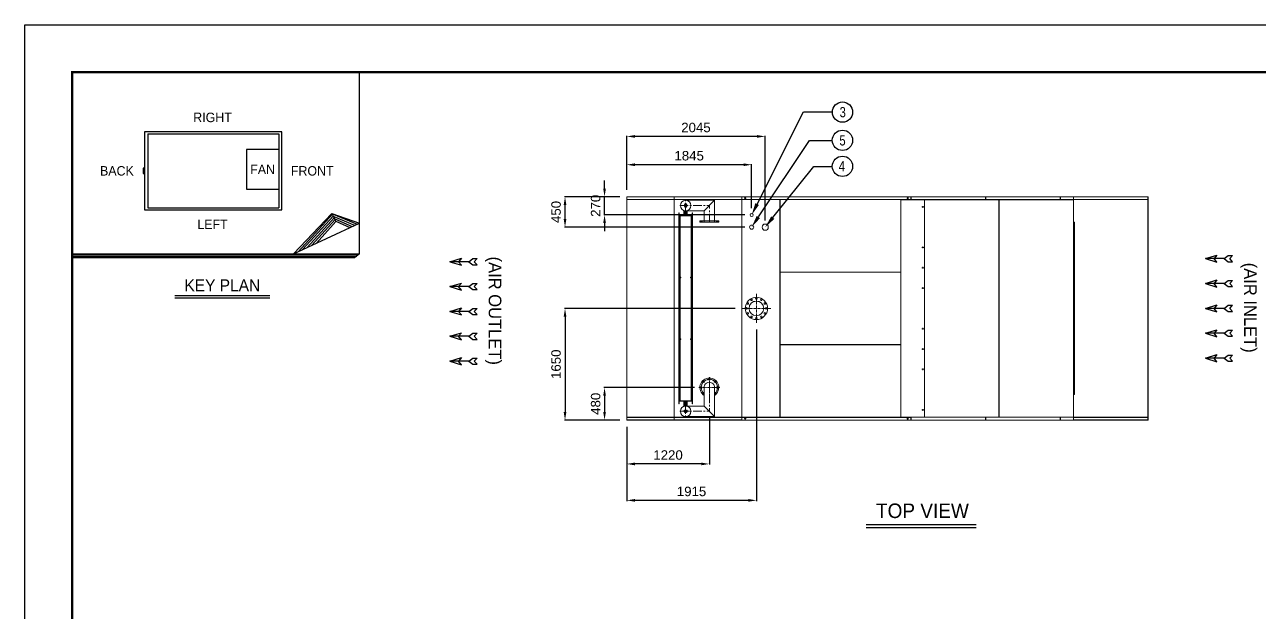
# Model space of a CAD drawing. Header units: millimetres. Extents: x -661384 to 33175, y -139129 to 24362.
# Drawn here: x 3768 to 22005, y 15680 to 24362 of the extents above; entities that cross this region are included whole.
import ezdxf
from ezdxf import colors
from ezdxf.entities.mleader import LeaderData, LeaderLine
from ezdxf.enums import TextEntityAlignment as Align
from ezdxf.math import Vec2, Vec3

# ---------------------------------------------------------------- set-up
doc = ezdxf.new("R2010")
doc.units = ezdxf.units.MM
doc.linetypes.add('CENTER', pattern=[2, 1.25, -0.25, 0.25, -0.25])
doc.linetypes.add('HIDDEN', pattern=[0.375, 0.25, -0.125])
for name, color, linetype in [('center', 1, 'CENTER'), ('냉각탑', 4, 'Continuous'), ('냉각탑_box', 1, 'Continuous'), ('냉각탑_dim', 1, 'Continuous'), ('냉각탑_form', 1, 'Continuous'), ('냉각탑_text', 3, 'Continuous')]:
    doc.layers.add(name, color=color, linetype=linetype)
doc.styles.get("Standard").update_dxf_attribs({"font": 'arial.ttf'})
doc.styles.add('돋움', font='Dotum.ttf')
doc.dimstyles.new('1.40', dxfattribs={"dimscale": 20, "dimtxt": 1.5, "dimasz": 1, "dimexe": 0.5, "dimexo": 0.5, "dimgap": 0.5, "dimtad": 1, "dimdec": 0, "dimzin": 0, "dimdsep": 46, "dimtxsty": 'Standard', "dimcen": 0, "dimclrd": 2, "dimclre": 2, "dimclrt": 3, "dimadec": 0, "dimazin": 0, "dimtfac": 1, "dimtdec": 0, "dimtmove": 0, "dimatfit": 0, "dimfxl": 1, "dimtolj": 1, "dimtzin": 0, "dimlwd": -1, "dimlwe": -1, "dimarcsym": 0})

# ---------------------------------------------------------------- blocks, each defined once
blk = doc.blocks.new('화살표 IN OUT')
at = {"layer": '냉각탑_dim'}
for p, q in [((-323, 43), (-384, 43)), ((-343, 0), (-384, 43)), ((-384, -43), (-343, 0)), ((-266, 0), (-323, 43)), ((-266, 0), (-323, -43)), ((-266, 0), (0, 0)), ((-163, 50), (-122, 0)), ((0, 0), (-163, 50)), ((-163, -50), (-122, 0)), ((0, 0), (-163, -50)), ((-323, -43), (-384, -43))]:
    blk.add_line(p, q, dxfattribs=at)
blk = doc.blocks.new('*D312')
at = {"color": 2, "transparency": 16777216}
for p, q in [((14576, 19856), (14576, 17324)), ((12661, 18420), (12661, 17324)), ((14456, 17334), (12781, 17334))]:
    blk.add_line(p, q, dxfattribs=at)
for points in [[(12781, 17354), (12781, 17314), (12661, 17334)], [(14456, 17354), (14456, 17314), (14576, 17334)]]:
    blk.add_solid(points, dxfattribs=at)
at = {"layer": 'Defpoints', "color": 0, "transparency": 16777216}
for p in [(14576, 19956), (12661, 18520), (12661, 17334)]:
    blk.add_point(p, dxfattribs=at)
at = {"color": 3, "lineweight": 5, "transparency": 16777216, "insert": (13618, 17465), "char_height": 140, "attachment_point": 5}
blk.add_mtext('\\A1;1915', dxfattribs=at)
blk = doc.blocks.new('*D313')
at = {"color": 2, "transparency": 16777216}
for p, q in [((14261, 20170), (11739, 20170)), ((11749, 20050), (11749, 18640)), ((12561, 18520), (11739, 18520))]:
    blk.add_line(p, q, dxfattribs=at)
for points in [[(11729, 20050), (11769, 20050), (11749, 20170)], [(11729, 18640), (11769, 18640), (11749, 18520)]]:
    blk.add_solid(points, dxfattribs=at)
at = {"layer": 'Defpoints', "color": 0, "transparency": 16777216}
for p in [(14361, 20170), (11749, 18520), (12661, 18520)]:
    blk.add_point(p, dxfattribs=at)
at = {"color": 3, "lineweight": 5, "transparency": 16777216, "insert": (11617, 19345), "char_height": 140, "attachment_point": 5, "rotation": 90}
blk.add_mtext('\\A1;1650', dxfattribs=at)
blk = doc.blocks.new('*D314')
at = {"color": 2, "transparency": 16777216}
for p, q in [((12661, 18420), (12661, 17862)), ((13881, 18550), (13881, 17862)), ((13761, 17872), (12781, 17872))]:
    blk.add_line(p, q, dxfattribs=at)
for points in [[(12781, 17892), (12781, 17852), (12661, 17872)], [(13761, 17892), (13761, 17852), (13881, 17872)]]:
    blk.add_solid(points, dxfattribs=at)
at = {"layer": 'Defpoints', "color": 0, "transparency": 16777216}
for p in [(13881, 18650), (12661, 18520), (12661, 17872)]:
    blk.add_point(p, dxfattribs=at)
at = {"color": 3, "lineweight": 5, "transparency": 16777216, "insert": (13271, 18003), "char_height": 140, "attachment_point": 5}
blk.add_mtext('\\A1;1220', dxfattribs=at)
blk = doc.blocks.new('*D315')
at = {"color": 2, "transparency": 16777216}
for p, q in [((13661, 19001), (12323, 19001)), ((12333, 18881), (12333, 18640)), ((12561, 18520), (12323, 18520))]:
    blk.add_line(p, q, dxfattribs=at)
for points in [[(12313, 18881), (12353, 18881), (12333, 19001)], [(12313, 18640), (12353, 18640), (12333, 18520)]]:
    blk.add_solid(points, dxfattribs=at)
at = {"layer": 'Defpoints', "color": 0, "transparency": 16777216}
for p in [(13761, 19001), (12333, 18520), (12661, 18520)]:
    blk.add_point(p, dxfattribs=at)
at = {"color": 3, "lineweight": 5, "transparency": 16777216, "insert": (12202, 18761), "char_height": 140, "attachment_point": 5, "rotation": 90}
blk.add_mtext('\\A1;480', dxfattribs=at)
blk = doc.blocks.new('*D323')
at = {"color": 2, "transparency": 16777216}
for p, q in [((12333, 21940), (12333, 22060)), ((12561, 21820), (12323, 21820)), ((12333, 21551), (12333, 21820)), ((14406, 21551), (12323, 21551)), ((12333, 21431), (12333, 21311))]:
    blk.add_line(p, q, dxfattribs=at)
for points in [[(12313, 21940), (12353, 21940), (12333, 21820)], [(12313, 21431), (12353, 21431), (12333, 21551)]]:
    blk.add_solid(points, dxfattribs=at)
at = {"layer": 'Defpoints', "color": 0, "transparency": 16777216}
for p in [(12333, 21820), (12661, 21820), (14506, 21551)]:
    blk.add_point(p, dxfattribs=at)
at = {"color": 3, "lineweight": 5, "transparency": 16777216, "insert": (12202, 21686), "char_height": 140, "attachment_point": 5, "rotation": 90}
blk.add_mtext('\\A1;270', dxfattribs=at)
blk = doc.blocks.new('*D324')
at = {"color": 2, "transparency": 16777216}
for p, q in [((12661, 21920), (12661, 22303)), ((14386, 22293), (12781, 22293)), ((14506, 21651), (14506, 22303))]:
    blk.add_line(p, q, dxfattribs=at)
for points in [[(12781, 22313), (12781, 22273), (12661, 22293)], [(14386, 22313), (14386, 22273), (14506, 22293)]]:
    blk.add_solid(points, dxfattribs=at)
at = {"layer": 'Defpoints', "color": 0, "transparency": 16777216}
for p in [(12661, 22293), (12661, 21820), (14506, 21551)]:
    blk.add_point(p, dxfattribs=at)
at = {"color": 3, "lineweight": 5, "transparency": 16777216, "insert": (13583, 22425), "char_height": 140, "attachment_point": 5}
blk.add_mtext('\\A1;1845', dxfattribs=at)
blk = doc.blocks.new('*D325')
at = {"color": 2, "transparency": 16777216}
for p, q in [((12661, 21920), (12661, 22721)), ((14586, 22711), (12781, 22711)), ((14706, 21470), (14706, 22721))]:
    blk.add_line(p, q, dxfattribs=at)
for points in [[(12781, 22731), (12781, 22691), (12661, 22711)], [(14586, 22731), (14586, 22691), (14706, 22711)]]:
    blk.add_solid(points, dxfattribs=at)
at = {"layer": 'Defpoints', "color": 0, "transparency": 16777216}
for p in [(12661, 22711), (12661, 21820), (14706, 21370)]:
    blk.add_point(p, dxfattribs=at)
at = {"color": 3, "lineweight": 5, "transparency": 16777216, "insert": (13683, 22842), "char_height": 140, "attachment_point": 5}
blk.add_mtext('\\A1;2045', dxfattribs=at)
blk = doc.blocks.new('*D326')
at = {"color": 2, "transparency": 16777216}
for p, q in [((12561, 21820), (11739, 21820)), ((11749, 21491), (11749, 21700)), ((14406, 21371), (11739, 21371))]:
    blk.add_line(p, q, dxfattribs=at)
for points in [[(11729, 21700), (11769, 21700), (11749, 21820)], [(11729, 21491), (11769, 21491), (11749, 21371)]]:
    blk.add_solid(points, dxfattribs=at)
at = {"layer": 'Defpoints', "color": 0, "transparency": 16777216}
for p in [(11749, 21820), (12661, 21820), (14506, 21371)]:
    blk.add_point(p, dxfattribs=at)
at = {"color": 3, "lineweight": 5, "transparency": 16777216, "insert": (11617, 21595), "char_height": 140, "attachment_point": 5, "rotation": 90}
blk.add_mtext('\\A1;450', dxfattribs=at)
blk = doc.blocks.new('A$C019E714B')
at = {"color": 1, "linetype": 'CENTER', "ltscale": 0.5}
for p, q in [((0, 21), (36, 21)), ((18, 0), (18, 42))]:
    blk.add_line(p, q, dxfattribs=at)
at = {"ltscale": 0.5}
blk.add_lwpolyline([(0, 10), (18, 0), (36, 10), (36, 31), (18, 42), (0, 31)], close=True, dxfattribs=at)
for radius in [18, 13]:
    blk.add_circle((18, 21), radius, dxfattribs=at)
blk = doc.blocks.new('43632')
at = {"color": 7, "lineweight": 13}
for centre, radius in [((149364, -87475), 165), ((149291, -87349), 11.5), ((149364, -87330), 11.5), ((149436, -87349), 11.5), ((149219, -87475), 11.5), ((149238, -87402), 11.5), ((149238, -87547), 11.5), ((149364, -87475), 109), ((149489, -87402), 11.5), ((149489, -87547), 11.5), ((149509, -87475), 11.5), ((149291, -87600), 11.5), ((149364, -87620), 11.5), ((149436, -87600), 11.5)]:
    blk.add_circle(centre, radius, dxfattribs=at)
blk = doc.blocks.new('4')
at = {"lineweight": 20}
for p, q in [((13361, 21820), (12661, 21820)), ((12661, 21820), (12661, 18520)), ((13361, 21818), (12661, 21818)), ((13361, 21780), (12661, 21780)), ((13361, 21778), (12661, 21778)), ((12663, 21820), (12663, 18520)), ((19261, 21820), (20361, 21820)), ((19261, 21818), (20361, 21818)), ((19261, 21780), (20361, 21780)), ((19261, 21778), (20361, 21778)), ((20359, 21820), (20359, 18520)), ((20361, 21820), (20361, 18520)), ((13361, 18562), (12661, 18562)), ((13361, 18560), (12661, 18560)), ((13361, 18522), (12661, 18522)), ((13361, 18520), (12661, 18520)), ((19261, 18562), (20361, 18562)), ((19261, 18560), (20361, 18560)), ((19261, 18522), (20361, 18522)), ((19261, 18520), (20361, 18520))]:
    blk.add_line(p, q, dxfattribs=at)
at = {"color": 0, "lineweight": 20}
for p, q in [((14361, 21820), (13361, 21820)), ((13361, 21820), (13361, 18520)), ((14361, 21818), (13361, 21818)), ((14361, 21780), (13361, 21780)), ((14361, 21778), (13361, 21778)), ((14361, 18520), (14361, 21820)), ((13361, 18562), (14361, 18562)), ((13361, 18560), (14361, 18560)), ((13361, 18522), (14361, 18522)), ((13361, 18520), (14361, 18520))]:
    blk.add_line(p, q, dxfattribs=at)
at = {"color": 1, "linetype": 'CENTER', "lineweight": 20, "ltscale": 100}
for p, q in [((13531, 21605), (13531, 21776)), ((13443, 21690), (13881, 21690)), ((13514, 21542), (13514, 21614)), ((13547, 21542), (13547, 21614)), ((13881, 21444), (13881, 21690)), ((13461, 20627), (13450, 20627)), ((13456, 20632), (13456, 20622)), ((13600, 20627), (13611, 20627)), ((13606, 20632), (13606, 20622)), ((13461, 19714), (13450, 19714)), ((13456, 19719), (13456, 19708)), ((13600, 19714), (13611, 19714)), ((13606, 19719), (13606, 19708)), ((13514, 18798), (13514, 18726)), ((13547, 18798), (13547, 18726)), ((13881, 18896), (13881, 18650)), ((13443, 18650), (13881, 18650)), ((13531, 18736), (13531, 18565))]:
    blk.add_line(p, q, dxfattribs=at)
at = {"lineweight": 20, "ltscale": 30}
for p, q in [((13535, 21768), (13531, 21768)), ((13602, 21768), (13531, 21768)), ((13609, 21768), (13959, 21768)), ((13959, 21768), (13803, 21613)), ((13959, 21444), (13959, 21768)), ((13431, 21580), (13433, 21580)), ((13431, 21580), (13431, 18760)), ((13431, 21540), (13631, 21540)), ((13431, 21538), (13631, 21538)), ((13433, 21580), (13433, 21542)), ((13433, 21542), (13629, 21542)), ((13449, 21538), (13449, 18802)), ((13506, 21542), (13506, 21616)), ((13506, 21570), (13522, 21570)), ((13522, 21542), (13522, 21613)), ((13535, 21612), (13531, 21613)), ((13602, 21612), (13531, 21612)), ((13539, 21542), (13539, 21613)), ((13539, 21570), (13555, 21570)), ((13555, 21542), (13555, 21616)), ((13609, 21613), (13803, 21613)), ((13613, 21538), (13613, 18802)), ((13629, 21580), (13631, 21580)), ((13629, 21580), (13629, 21542)), ((13631, 21580), (13631, 18760)), ((13803, 21444), (13803, 21613)), ((13798, 21466), (13963, 21466)), ((13803, 18994), (13803, 18728)), ((13959, 18994), (13959, 18573)), ((13431, 18802), (13631, 18802)), ((13431, 18800), (13631, 18800)), ((13433, 18798), (13629, 18798)), ((13433, 18798), (13433, 18760)), ((13506, 18798), (13506, 18724)), ((13522, 18798), (13522, 18728)), ((13539, 18798), (13539, 18728)), ((13555, 18798), (13555, 18724)), ((13629, 18798), (13629, 18760)), ((13431, 18760), (13433, 18760)), ((13506, 18770), (13522, 18770)), ((13535, 18728), (13531, 18728)), ((13531, 18728), (13803, 18728)), ((13538, 18728), (13535, 18728)), ((13539, 18770), (13555, 18770)), ((13629, 18760), (13631, 18760)), ((13959, 18573), (13803, 18728)), ((13535, 18572), (13531, 18573)), ((13531, 18573), (13959, 18573))]:
    blk.add_line(p, q, dxfattribs=at)
at = {"color": 7, "lineweight": 20, "ltscale": 0.280701}
for p, q in [((14361, 21819), (14361, 21780)), ((14361, 21819), (14361, 21819)), ((14361, 21782), (14361, 21818)), ((14361, 21818), (14363, 21818)), ((14361, 21782), (14363, 21782)), ((14361, 21780), (14361, 21780)), ((14361, 18565), (14361, 21775)), ((14361, 21775), (14363, 21775)), ((14362, 21779), (14363, 21780)), ((16859, 21820), (14363, 21820)), ((14363, 21779), (14363, 21820)), ((16859, 21818), (14363, 21818)), ((14363, 21777), (14363, 21775)), ((14363, 21777), (14364, 21777)), ((16857, 21780), (14364, 21780)), ((14364, 21778), (14364, 21778)), ((14364, 21778), (14364, 21778)), ((16857, 21778), (14364, 21778)), ((14364, 21778), (14364, 21778)), ((14364, 21778), (14364, 21778)), ((14364, 21778), (14364, 21778)), ((14364, 21777), (14921, 21777)), ((14399, 21799), (14423, 21799)), ((14403, 21804), (14403, 21804)), ((14411, 21811), (14411, 21788)), ((14411, 21808), (14411, 21808)), ((14571, 21778), (14571, 21777)), ((14871, 21778), (14871, 21777)), ((14876, 21778), (14883, 21778)), ((14877, 21777), (14876, 21778)), ((14876, 21778), (14876, 21778)), ((14877, 21777), (14876, 21778)), ((14877, 21777), (14876, 21777)), ((14884, 21777), (14877, 21777)), ((14883, 21778), (14886, 21778)), ((14884, 21777), (14886, 21778)), ((14884, 21777), (14885, 21777)), ((14885, 21778), (14886, 21778)), ((15106, 21778), (14909, 21778)), ((14909, 21778), (14909, 21777)), ((14921, 21777), (14922, 21777)), ((14921, 21775), (14924, 21775)), ((14922, 21777), (14922, 21775)), ((14926, 21777), (14923, 21777)), ((14924, 21776), (14926, 21776)), ((14924, 21775), (14924, 18565)), ((14924, 21773), (14926, 21773)), ((14926, 21777), (14926, 21773)), ((14928, 21777), (14926, 21777)), ((14926, 20710), (14926, 21773)), ((14926, 21773), (14929, 21773)), ((14928, 21775), (14928, 21777)), ((14928, 21777), (14929, 21777)), ((14928, 21775), (14929, 21775)), ((14929, 21777), (16704, 21777)), ((14929, 21777), (14929, 21773)), ((15106, 21778), (15116, 21778)), ((15107, 21777), (15106, 21778)), ((15106, 21778), (15106, 21778)), ((15107, 21777), (15106, 21778)), ((15107, 21777), (15106, 21777)), ((15114, 21777), (15107, 21777)), ((15114, 21777), (15116, 21778)), ((15114, 21777), (15116, 21778)), ((15114, 21777), (15115, 21777)), ((15115, 21778), (15116, 21778)), ((15145, 21778), (15115, 21778)), ((15177, 21778), (15145, 21778)), ((15145, 21778), (15145, 21777)), ((15183, 21777), (15792, 21777)), ((15183, 21777), (15183, 21777)), ((15451, 21778), (15451, 21778)), ((15451, 21778), (15451, 21778)), ((15451, 21778), (15451, 21778)), ((15792, 21777), (15793, 21777)), ((15793, 21777), (16708, 21777)), ((15793, 21777), (15793, 21777)), ((16098, 21777), (16098, 21777)), ((16709, 21778), (16473, 21778)), ((16530, 21778), (16530, 21778)), ((16530, 21778), (16530, 21778)), ((16530, 21778), (16530, 21778)), ((16538, 21778), (16538, 21778)), ((16538, 21778), (16538, 21778)), ((16538, 21778), (16538, 21778)), ((16704, 21777), (16706, 21777)), ((16704, 21777), (16704, 21773)), ((16704, 21775), (16706, 21775)), ((16708, 21773), (16704, 21773)), ((16706, 21775), (16706, 21777)), ((16708, 21777), (16708, 21773)), ((16708, 21776), (16713, 21776)), ((16708, 21773), (16708, 20710)), ((16741, 21778), (16709, 21778)), ((16709, 21777), (16741, 21777)), ((16710, 21773), (16710, 18567)), ((16710, 21773), (16713, 21773)), ((16710, 18567), (16710, 21773)), ((16710, 21773), (16710, 21773)), ((17054, 21776), (16713, 21776)), ((16713, 21773), (16713, 21776)), ((16713, 21773), (16713, 21776)), ((16713, 21776), (16713, 21776)), ((16713, 21775), (16713, 21775)), ((16741, 21778), (16741, 21777)), ((16799, 21799), (16823, 21799)), ((16803, 21804), (16803, 21804)), ((16811, 21811), (16811, 21788)), ((16811, 21808), (16811, 21808)), ((16858, 21778), (16857, 21778)), ((16858, 21778), (16857, 21778)), ((16857, 21778), (16857, 21778)), ((16858, 21778), (16857, 21778)), ((16858, 21778), (16858, 21778)), ((16859, 21817), (16859, 21820)), ((16859, 21820), (16860, 21820)), ((16861, 21818), (16859, 21818)), ((16859, 21817), (16859, 21782)), ((16859, 21779), (16859, 21782)), ((16861, 21782), (16859, 21782)), ((16860, 21779), (16859, 21780)), ((16860, 21819), (16860, 21820)), ((16860, 21779), (16860, 21780)), ((16860, 21779), (16860, 21779)), ((16861, 21818), (16861, 21781)), ((16861, 21781), (16861, 21781)), ((16863, 21820), (16863, 21781)), ((16863, 21820), (16866, 21820)), ((16863, 21781), (16864, 21781)), ((16864, 21820), (16864, 21781)), ((16864, 21781), (16866, 21781)), ((16864, 21781), (16866, 21781)), ((16865, 21780), (16865, 21781)), ((16865, 21776), (16865, 21778)), ((16866, 21820), (16866, 21817)), ((17960, 21820), (16866, 21820)), ((16866, 21778), (16866, 21781)), ((17960, 21778), (16866, 21778)), ((16868, 21778), (16868, 21776)), ((16868, 21776), (16868, 21778)), ((17614, 21778), (16985, 21778)), ((17054, 21773), (17054, 21776)), ((17054, 21773), (17062, 21773)), ((17057, 18567), (17057, 21773)), ((17059, 18567), (17059, 21773)), ((17060, 21773), (17060, 21776)), ((17062, 21776), (17060, 21776)), ((17062, 21775), (17060, 21775)), ((17062, 21776), (18156, 21776)), ((17062, 21776), (17062, 21773)), ((17634, 21778), (17614, 21778)), ((17634, 21778), (17634, 21776)), ((17929, 21776), (17929, 21778)), ((17965, 21778), (17929, 21778)), ((17954, 21777), (17929, 21777)), ((17954, 21776), (17954, 21778)), ((17960, 21820), (17960, 21817)), ((17963, 21820), (17960, 21820)), ((17960, 21778), (17960, 21781)), ((17961, 21781), (17960, 21781)), ((17963, 21781), (17960, 21781)), ((17961, 21820), (17961, 21781)), ((17963, 21820), (17963, 21781)), ((17963, 21820), (17965, 21820)), ((17965, 21820), (17968, 21820)), ((17965, 21820), (17965, 21781)), ((17965, 21781), (17968, 21781)), ((17965, 21781), (17965, 21776)), ((17965, 21778), (17968, 21778)), ((17966, 21781), (17966, 21820)), ((17966, 21778), (17966, 21779)), ((17968, 21820), (17968, 21817)), ((19062, 21820), (17968, 21820)), ((19062, 21818), (17968, 21818)), ((17968, 21778), (17968, 21781)), ((19062, 21778), (17968, 21778)), ((17995, 21778), (17995, 21776)), ((18157, 21776), (18156, 21776)), ((18156, 21776), (18156, 21773)), ((18157, 21775), (18156, 21775)), ((18156, 21773), (18159, 21773)), ((18157, 21773), (18157, 21776)), ((18157, 21776), (18161, 21776)), ((18157, 21774), (18159, 21774)), ((18159, 21773), (18159, 21774)), ((18160, 21774), (18159, 21774)), ((18159, 18567), (18159, 21773)), ((18159, 21772), (18159, 21772)), ((18159, 21771), (18159, 21771)), ((18160, 21774), (18161, 21774)), ((18161, 21776), (18164, 21776)), ((18161, 21776), (18161, 21773)), ((18161, 21773), (18161, 18567)), ((18161, 21773), (18164, 21773)), ((18162, 21776), (18162, 21773)), ((18164, 21773), (18164, 21776)), ((18164, 21776), (19258, 21776)), ((19029, 21778), (19029, 21776)), ((19059, 21778), (19059, 21776)), ((19065, 21820), (19062, 21820)), ((19062, 21820), (19062, 21817)), ((19062, 21778), (19062, 21781)), ((19065, 21781), (19062, 21781)), ((19063, 21820), (19063, 21781)), ((19065, 21820), (19065, 21781)), ((19065, 21820), (19067, 21820)), ((19067, 21820), (19261, 21820)), ((19067, 21820), (19067, 21781)), ((19067, 21781), (19070, 21781)), ((19068, 21820), (19068, 21781)), ((19068, 21781), (19070, 21781)), ((19070, 21820), (19070, 21817)), ((19258, 21818), (19070, 21818)), ((19070, 21778), (19070, 21781)), ((19258, 21778), (19070, 21778)), ((19257, 21778), (19257, 21776)), ((19258, 21820), (19258, 21817)), ((19258, 21778), (19258, 21781)), ((19259, 21781), (19258, 21781)), ((19261, 21781), (19258, 21781)), ((19258, 21778), (19258, 21776)), ((19258, 21776), (19261, 21776)), ((19258, 21773), (19258, 21776)), ((19261, 21773), (19258, 21773)), ((19259, 21820), (19259, 21781)), ((19259, 21773), (19259, 21776)), ((19261, 21820), (19261, 21781)), ((19261, 21781), (19261, 21776)), ((19261, 21773), (19261, 21776)), ((19261, 18567), (19261, 21773)), ((19262, 21771), (19261, 21771)), ((19262, 21771), (19262, 20677)), ((17022, 21670), (17047, 21670)), ((17035, 21683), (17035, 21658)), ((19269, 21444), (19262, 21444)), ((19269, 21441), (19262, 21441)), ((19274, 21439), (19262, 21439)), ((19264, 21439), (19264, 21441)), ((19269, 21444), (19269, 21441)), ((19274, 21439), (19274, 18901)), ((18159, 21249), (18161, 21249)), ((18161, 21219), (18159, 21219)), ((17022, 21070), (17047, 21070)), ((17035, 21083), (17035, 21058)), ((14924, 20855), (14926, 20855)), ((14926, 20710), (14926, 20702)), ((14926, 20710), (14929, 20710)), ((14928, 20709), (14926, 20709)), ((14926, 20702), (14929, 20702)), ((14926, 19639), (14926, 20702)), ((14928, 20709), (14928, 20710)), ((14928, 20709), (14929, 20709)), ((14928, 20703), (14928, 20705)), ((14928, 20705), (14929, 20705)), ((14928, 20703), (14929, 20703)), ((14929, 20707), (14929, 20710)), ((16704, 20707), (14929, 20707)), ((14929, 20705), (14929, 20702)), ((14929, 20705), (16704, 20705)), ((15029, 20705), (15029, 20707)), ((15176, 20705), (15176, 20707)), ((15178, 20705), (15178, 20707)), ((15179, 20705), (15179, 20707)), ((15181, 20705), (15181, 20707)), ((15183, 20707), (15183, 20705)), ((15793, 20707), (15793, 20705)), ((15859, 20707), (15859, 20705)), ((16098, 20707), (16098, 20705)), ((16704, 20707), (16704, 20710)), ((16708, 20710), (16704, 20710)), ((16704, 20709), (16706, 20709)), ((16704, 20707), (16706, 20707)), ((16704, 20705), (16706, 20705)), ((16704, 20705), (16704, 20702)), ((16704, 20703), (16706, 20703)), ((16708, 20702), (16704, 20702)), ((16706, 20709), (16706, 20707)), ((16706, 20703), (16706, 20705)), ((16708, 20710), (16708, 20702)), ((16708, 20702), (16708, 19639)), ((17022, 20770), (17047, 20770)), ((17035, 20783), (17035, 20758)), ((18159, 20700), (18161, 20700)), ((18161, 20670), (18159, 20670)), ((18159, 20669), (18159, 20669)), ((18159, 20668), (18159, 20668)), ((19262, 20677), (19261, 20677)), ((19262, 20668), (19261, 20668)), ((19262, 20668), (19262, 20174)), ((17022, 20470), (17047, 20470)), ((17035, 20483), (17035, 20458)), ((14926, 20375), (14924, 20375)), ((14924, 20335), (14926, 20335)), ((19262, 20174), (19261, 20174)), ((19262, 20162), (19261, 20162)), ((19262, 20162), (19262, 19668)), ((14924, 20005), (14926, 20005)), ((14926, 19965), (14924, 19965)), ((17035, 19883), (17035, 19858)), ((17022, 19870), (17047, 19870)), ((14926, 19639), (14926, 19630)), ((14926, 19639), (14929, 19639)), ((14926, 18567), (14926, 19630)), ((14926, 19630), (14929, 19630)), ((14928, 19637), (14929, 19637)), ((14928, 19637), (14928, 19635)), ((14928, 19635), (14929, 19635)), ((14928, 19632), (14928, 19634)), ((14928, 19634), (14929, 19634)), ((14928, 19632), (14929, 19632)), ((14929, 19635), (14929, 19639)), ((16704, 19635), (14929, 19635)), ((14929, 19634), (16704, 19634)), ((14929, 19634), (14929, 19630)), ((15029, 19634), (15029, 19635)), ((15176, 19634), (15176, 19635)), ((15178, 19634), (15178, 19635)), ((15179, 19634), (15179, 19635)), ((15181, 19635), (15181, 19634)), ((15183, 19635), (15183, 19634)), ((15793, 19635), (15793, 19634)), ((16098, 19635), (16098, 19634)), ((16704, 19635), (16704, 19639)), ((16708, 19639), (16704, 19639)), ((16704, 19637), (16706, 19637)), ((16704, 19635), (16706, 19635)), ((16704, 19634), (16706, 19634)), ((16704, 19634), (16704, 19630)), ((16704, 19632), (16706, 19632)), ((16708, 19630), (16704, 19630)), ((16706, 19637), (16706, 19635)), ((16706, 19632), (16706, 19634)), ((16708, 19639), (16708, 19630)), ((16708, 19630), (16708, 18567)), ((17022, 19570), (17047, 19570)), ((17035, 19583), (17035, 19558)), ((18159, 19670), (18161, 19670)), ((18161, 19640), (18159, 19640)), ((19262, 19668), (19261, 19668)), ((19262, 19659), (19261, 19659)), ((19262, 19659), (19262, 18565)), ((14924, 19485), (14926, 19485)), ((17022, 19270), (17047, 19270)), ((17035, 19283), (17035, 19258)), ((18159, 19121), (18161, 19121)), ((18161, 19091), (18159, 19091)), ((19274, 18901), (19262, 18901)), ((19262, 18900), (19269, 18900)), ((19262, 18897), (19269, 18897)), ((19262, 18896), (19272, 18896)), ((19269, 18900), (19269, 18897)), ((19272, 18896), (19272, 18898)), ((17022, 18670), (17047, 18670)), ((17035, 18683), (17035, 18658)), ((14361, 18565), (14363, 18565)), ((14361, 18522), (14361, 18561)), ((14361, 18561), (14361, 18561)), ((14361, 18559), (14361, 18522)), ((14361, 18559), (14363, 18559)), ((14361, 18522), (14363, 18522)), ((14361, 18522), (14361, 18522)), ((14361, 18522), (14361, 18522)), ((14362, 18561), (14363, 18561)), ((14363, 18565), (14363, 18564)), ((14364, 18564), (14363, 18564)), ((14363, 18562), (14363, 18520)), ((16859, 18520), (14363, 18520)), ((14921, 18564), (14364, 18564)), ((16857, 18562), (14364, 18562)), ((14364, 18562), (14364, 18562)), ((14364, 18562), (14364, 18562)), ((16857, 18560), (14364, 18560)), ((14399, 18541), (14423, 18541)), ((14403, 18546), (14403, 18546)), ((14411, 18553), (14411, 18530)), ((14411, 18550), (14411, 18550)), ((14561, 18520), (14611, 18520)), ((14877, 18563), (14876, 18564)), ((14877, 18563), (14876, 18564)), ((14876, 18563), (14886, 18563)), ((14876, 18562), (14876, 18563)), ((14877, 18563), (14876, 18563)), ((14876, 18562), (14876, 18563)), ((14884, 18563), (14877, 18563)), ((14884, 18563), (14885, 18564)), ((14884, 18563), (14885, 18564)), ((14884, 18563), (14886, 18563)), ((14885, 18562), (14886, 18563)), ((14885, 18562), (14886, 18563)), ((14909, 18562), (14909, 18564)), ((14921, 18565), (14923, 18565)), ((14921, 18564), (14922, 18564)), ((14922, 18564), (14921, 18564)), ((14922, 18565), (14922, 18564)), ((14924, 18565), (14923, 18565)), ((14923, 18564), (14926, 18564)), ((14924, 18567), (14926, 18567)), ((14926, 18564), (14924, 18564)), ((14924, 18564), (14926, 18564)), ((14926, 18567), (14926, 18564)), ((14926, 18567), (14929, 18567)), ((14929, 18566), (14926, 18566)), ((14929, 18564), (14926, 18564)), ((14928, 18566), (14928, 18567)), ((14929, 18564), (14929, 18567)), ((16704, 18564), (14929, 18564)), ((15107, 18563), (15106, 18564)), ((15107, 18563), (15106, 18564)), ((15106, 18563), (15113, 18563)), ((15106, 18562), (15106, 18563)), ((15107, 18563), (15106, 18563)), ((15106, 18562), (15106, 18563)), ((15114, 18563), (15107, 18563)), ((15113, 18563), (15116, 18563)), ((15114, 18563), (15115, 18564)), ((15114, 18563), (15115, 18564)), ((15114, 18563), (15116, 18563)), ((15115, 18562), (15116, 18563)), ((15115, 18562), (15116, 18563)), ((15145, 18562), (15145, 18564)), ((15183, 18564), (15183, 18562)), ((15521, 18520), (15449, 18520)), ((15793, 18564), (15793, 18562)), ((16098, 18564), (16098, 18562)), ((16460, 18520), (16532, 18520)), ((16510, 18520), (16532, 18520)), ((16558, 18520), (16536, 18520)), ((16611, 18520), (16661, 18520)), ((16722, 18520), (16672, 18520)), ((16704, 18564), (16704, 18567)), ((16708, 18567), (16704, 18567)), ((16704, 18566), (16706, 18566)), ((16704, 18564), (16706, 18564)), ((16706, 18566), (16706, 18564)), ((16708, 18567), (16708, 18562)), ((16713, 18564), (16708, 18564)), ((16709, 18564), (16741, 18564)), ((16709, 18564), (16709, 18564)), ((16710, 18567), (16713, 18567)), ((16710, 18567), (16710, 18567)), ((16713, 18567), (16713, 18564)), ((16713, 18564), (16713, 18567)), ((16713, 18566), (16713, 18566)), ((16713, 18564), (17054, 18564)), ((16713, 18564), (16713, 18564)), ((16741, 18562), (16741, 18564)), ((16799, 18541), (16823, 18541)), ((16803, 18546), (16803, 18546)), ((16811, 18553), (16811, 18530)), ((16811, 18550), (16811, 18550)), ((16838, 18520), (16860, 18520)), ((16858, 18562), (16858, 18562)), ((16859, 18562), (16859, 18520)), ((16860, 18561), (16859, 18561)), ((16861, 18559), (16859, 18559)), ((16861, 18522), (16859, 18522)), ((16860, 18562), (16860, 18561)), ((16860, 18561), (16860, 18561)), ((16860, 18521), (16860, 18520)), ((16861, 18522), (16861, 18559)), ((16861, 18559), (16861, 18559)), ((16861, 18559), (16861, 18559)), ((16863, 18520), (16863, 18559)), ((16863, 18559), (16864, 18559)), ((16863, 18520), (16864, 18520)), ((16864, 18520), (16864, 18559)), ((16864, 18559), (16866, 18559)), ((16883, 18520), (16864, 18520)), ((16865, 18564), (16865, 18562)), ((16865, 18560), (16865, 18559)), ((17960, 18562), (16866, 18562)), ((16866, 18562), (16866, 18559)), ((16866, 18520), (16866, 18523)), ((17960, 18520), (16866, 18520)), ((16879, 18520), (16883, 18520)), ((17054, 18567), (17059, 18567)), ((17054, 18567), (17054, 18564)), ((17059, 18567), (17062, 18567)), ((17060, 18564), (17060, 18567)), ((17060, 18566), (17062, 18566)), ((17060, 18564), (17062, 18564)), ((17062, 18564), (17062, 18567)), ((17062, 18564), (18156, 18564)), ((17163, 18520), (17213, 18520)), ((17613, 18520), (17663, 18520)), ((17634, 18562), (17634, 18564)), ((17961, 18520), (17943, 18520)), ((17943, 18520), (17948, 18520)), ((17947, 18520), (17960, 18520)), ((17960, 18559), (17960, 18562)), ((17963, 18559), (17960, 18559)), ((17960, 18520), (17960, 18523)), ((17963, 18520), (17960, 18520)), ((17967, 18562), (17961, 18562)), ((17961, 18562), (17967, 18562)), ((17961, 18520), (17961, 18559)), ((17963, 18520), (17963, 18559)), ((17963, 18520), (17965, 18520)), ((17965, 18562), (17965, 18559)), ((17965, 18520), (17965, 18559)), ((17965, 18559), (17966, 18559)), ((17965, 18520), (17981, 18520)), ((17966, 18562), (17966, 18562)), ((17966, 18520), (17966, 18559)), ((17966, 18559), (17968, 18559)), ((19062, 18562), (17968, 18562)), ((17968, 18562), (17968, 18559)), ((17968, 18520), (17968, 18523)), ((19062, 18520), (17968, 18520)), ((17981, 18520), (17985, 18520)), ((18107, 18564), (18106, 18564)), ((18156, 18567), (18159, 18567)), ((18156, 18564), (18156, 18567)), ((18156, 18566), (18157, 18566)), ((18156, 18564), (18157, 18564)), ((18157, 18564), (18157, 18567)), ((18157, 18565), (18159, 18565)), ((18159, 18564), (18159, 18562)), ((18159, 18564), (18159, 18564)), ((18161, 18567), (18161, 18564)), ((18161, 18567), (18164, 18567)), ((18161, 18564), (18164, 18564)), ((18162, 18567), (18162, 18564)), ((18164, 18564), (18164, 18567)), ((18164, 18564), (19258, 18564)), ((18215, 18564), (18215, 18562)), ((18216, 18564), (18215, 18564)), ((18272, 18564), (18272, 18562)), ((18274, 18564), (18272, 18564)), ((18332, 18564), (18332, 18562)), ((18333, 18564), (18332, 18564)), ((18333, 18564), (18333, 18562)), ((18334, 18562), (18334, 18564)), ((18531, 18562), (18531, 18564)), ((18537, 18562), (18537, 18564)), ((18538, 18564), (18538, 18562)), ((18586, 18564), (18588, 18564)), ((18586, 18564), (18586, 18562)), ((18617, 18564), (18619, 18564)), ((18617, 18564), (18617, 18562)), ((18617, 18564), (18617, 18562)), ((18619, 18564), (18619, 18562)), ((18727, 18564), (18728, 18564)), ((18728, 18564), (18728, 18562)), ((18831, 18564), (18832, 18564)), ((18832, 18564), (18832, 18562)), ((18931, 18564), (18932, 18564)), ((18932, 18564), (18932, 18562)), ((19018, 18563), (19018, 18562)), ((19045, 18520), (19050, 18520)), ((19049, 18520), (19062, 18520)), ((19062, 18562), (19062, 18559)), ((19065, 18559), (19062, 18559)), ((19062, 18520), (19062, 18523)), ((19067, 18520), (19062, 18520)), ((19063, 18562), (19069, 18562)), ((19063, 18520), (19063, 18559)), ((19065, 18520), (19065, 18559)), ((19067, 18559), (19068, 18559)), ((19067, 18520), (19067, 18559)), ((19067, 18520), (19068, 18520)), ((19068, 18559), (19070, 18559)), ((19068, 18520), (19068, 18559)), ((19087, 18520), (19068, 18520)), ((19261, 18520), (19068, 18520)), ((19258, 18562), (19070, 18562)), ((19070, 18562), (19070, 18559)), ((19070, 18520), (19070, 18523)), ((19087, 18520), (19241, 18520)), ((19098, 18563), (19098, 18562)), ((19259, 18520), (19241, 18520)), ((19245, 18520), (19258, 18520)), ((19256, 18564), (19258, 18564)), ((19257, 18564), (19257, 18564)), ((19261, 18567), (19258, 18567)), ((19258, 18564), (19258, 18567)), ((19258, 18564), (19261, 18564)), ((19258, 18564), (19258, 18564)), ((19258, 18559), (19258, 18562)), ((19261, 18559), (19258, 18559)), ((19258, 18520), (19258, 18523)), ((19259, 18564), (19259, 18567)), ((19259, 18520), (19259, 18559)), ((19261, 18559), (19261, 18567)), ((19262, 18565), (19261, 18565)), ((19261, 18520), (19261, 18559))]:
    blk.add_line(p, q, dxfattribs=at)
at = {"color": 6, "linetype": 'HIDDEN', "lineweight": 20, "ltscale": 30}
for p, q in [((13433, 21538), (13433, 18802)), ((13629, 21538), (13629, 18802))]:
    blk.add_line(p, q, dxfattribs=at)
at = {"lineweight": 20, "ltscale": 0.5}
for p, q in [((13741, 21466), (14021, 21466)), ((13741, 21466), (13741, 21444)), ((13741, 21444), (14021, 21444)), ((13749, 21444), (13749, 21466)), ((13773, 21444), (13773, 21466)), ((13989, 21444), (13989, 21466)), ((14013, 21444), (14013, 21466)), ((14021, 21466), (14021, 21444)), ((14021, 21466), (14021, 21444))]:
    blk.add_line(p, q, dxfattribs=at)
at = {"color": 1, "linetype": 'CENTER', "lineweight": 20, "ltscale": 0.5}
for p, q in [((13761, 21444), (13761, 21466)), ((14001, 21444), (14001, 21466)), ((13617, 18650), (13531, 18650))]:
    blk.add_line(p, q, dxfattribs=at)
at = {"color": 1, "linetype": 'CENTER', "lineweight": 20, "ltscale": 10}
for p, q in [((13881, 19155), (13881, 18847)), ((14035, 19001), (13727, 19001))]:
    blk.add_line(p, q, dxfattribs=at)
at = {"lineweight": 20, "ltscale": 30}
for points in [[(13452, 20629), (13456, 20631), (13460, 20629), (13460, 20625), (13456, 20622), (13452, 20625)], [(13610, 20629), (13606, 20631), (13602, 20629), (13602, 20625), (13606, 20622), (13610, 20625)], [(13452, 19716), (13456, 19718), (13460, 19716), (13460, 19711), (13456, 19709), (13452, 19711)], [(13610, 19716), (13606, 19718), (13602, 19716), (13602, 19711), (13606, 19709), (13610, 19711)]]:
    blk.add_lwpolyline(points, close=True, dxfattribs=at)
for centre, radius in [((13531, 21690), 77.8), ((13456, 20627), 4.61), ((13606, 20627), 4.61), ((13456, 19714), 4.61), ((13606, 19714), 4.61), ((13531, 18650), 77.8)]:
    blk.add_circle(centre, radius, dxfattribs=at)
at = {"color": 7, "lineweight": 20, "ltscale": 0.280701}
for centre, radius in [((14411, 21799), 8.98), ((14411, 21799), 9), ((14411, 21799), 5.05), ((16811, 21799), 8.98), ((16811, 21799), 9), ((16811, 21799), 5.05), ((17035, 21670), 3), ((17035, 21070), 3), ((17035, 20770), 3), ((17035, 20470), 3), ((17035, 19870), 3), ((17035, 19570), 3), ((17035, 19270), 3), ((17035, 18670), 3), ((14411, 18541), 8.98), ((14411, 18541), 9), ((14411, 18541), 5.05), ((16811, 18541), 8.98), ((16811, 18541), 9), ((16811, 18541), 5.05)]:
    blk.add_circle(centre, radius, dxfattribs=at)
at = {"lineweight": 5}
blk.add_circle((14506, 21551), 22.5, dxfattribs=at)
at = {"color": 0, "lineweight": 20}
for centre, radius in [((14506, 21371), 31), ((14706, 21370), 46), ((14576, 20170), 108)]:
    blk.add_circle(centre, radius, dxfattribs=at)
at = {"color": 0, "lineweight": 20, "ltscale": 30}
for centre in [(13761, 19001), (13796, 19086), (13881, 19121), (13966, 19086), (14001, 19001)]:
    blk.add_circle(centre, 11.5, dxfattribs=at)
at = {"color": 7, "lineweight": 20, "ltscale": 0.280701}
for centre, radius, start, end in [((14364, 21817), 3.4, 120, 155.684), ((14364, 21817), 2.8, 113.1324, 154.623), ((14364, 21782), 3.4, 180, 270), ((14364, 21781), 2.8, 205.3769, 270), ((14364, 21773), 3.4, 114.3157, 139.6798), ((14922, 21773), 3.5, 0.2373, 90), ((15443, 21781), 2.8, 270, 270.8022), ((16857, 21782), 3.4, 270, 0), ((16858, 21781), 2.8, 270, 0), ((16857, 21817), 3.4, 24.316, 60), ((16858, 21817), 2.8, 16.6019, 52.6168), ((16858, 21817), 2.8, 0, 0.2101), ((16866, 21781), 3.1, 180, 270), ((16866, 21781), 1.5, 180, 270), ((17960, 21781), 1.5, 270, 0), ((17960, 21781), 3.1, 270, 0), ((17968, 21781), 3.1, 180, 270), ((17968, 21781), 1.5, 180, 270), ((19062, 21781), 1.5, 270, 0), ((19062, 21781), 3.1, 270, 0), ((19070, 21781), 3.1, 180, 270), ((19070, 21781), 1.5, 180, 270), ((19258, 21781), 1.5, 270, 0), ((19258, 21781), 3.1, 270, 0), ((19256, 21815), 5.2, 0, 0.1311), ((19258, 21771), 3.1, 0, 1.0244), ((17035, 21670), 3, 331.3521, 151.3521), ((19269, 21439), 5.2, 5.5177, 84.4824), ((19269, 21439), 2, 14.4775, 90), ((17035, 21070), 3, 331.3521, 151.3521), ((14922, 20855), 3.5, 295.3764, 359.7627), ((14922, 20846), 3.5, 0.2272, 64.6236), ((17035, 20770), 3, 331.3521, 151.3521), ((17035, 20470), 3, 331.3521, 151.3521), ((14922, 20384), 3.5, 295.3764, 359.7728), ((14922, 20375), 3.5, 0.2373, 64.6236), ((14922, 19965), 3.5, 295.3764, 359.7627), ((14922, 19956), 3.5, 0.2272, 64.6236), ((17035, 19870), 3, 331.3521, 151.3521), ((17035, 19570), 3, 331.3521, 151.3521), ((14922, 19494), 3.5, 295.3764, 359.7728), ((14922, 19485), 3.5, 0.2373, 64.6236), ((17035, 19270), 3, 331.3521, 151.3521), ((19269, 18902), 5.2, 275.5176, 354.4823), ((19269, 18902), 2, 270, 345.5225), ((17035, 18670), 3, 331.3521, 151.3521), ((14364, 18559), 3.4, 90, 180), ((14364, 18559), 2.8, 90, 154.623), ((14364, 18524), 3.4, 204.3155, 240), ((14364, 18523), 2.8, 205.3769, 246.8676), ((14364, 18568), 3.4, 220.3202, 245.6843), ((14922, 18567), 3.5, 270, 359.7627), ((14929, 18567), 3.5, 269.8115, 270), ((16822, 18568), 3.4, 269.0733, 270), ((16857, 18568), 3.4, 270, 270.2238), ((16857, 18559), 3.4, 0, 90), ((16858, 18559), 2.8, 0, 90), ((16857, 18524), 3.4, 300, 335.6845), ((16858, 18523), 2.8, 307.3832, 343.4043), ((16858, 18523), 2.8, 359.7901, 0), ((16866, 18559), 3.1, 90, 180), ((16866, 18559), 1.5, 90, 180), ((16870, 18525), 5.2, 269.8738, 270), ((17960, 18559), 3.1, 0, 90), ((17960, 18559), 1.5, 0, 90), ((17968, 18559), 3.1, 90, 180), ((17968, 18559), 1.5, 90, 180), ((19062, 18559), 3.1, 0, 90), ((19062, 18559), 1.5, 0, 90), ((19070, 18559), 3.1, 90, 180), ((19070, 18559), 1.5, 90, 180), ((19256, 18525), 5.2, 270, 270.1262), ((19258, 18565), 1.5, 270, 325.6967), ((19258, 18559), 3.1, 0, 90), ((19258, 18559), 1.5, 0, 90), ((19258, 18565), 3.1, 286.489, 344.1845), ((19258, 18565), 3.1, 358.9756, 0), ((19256, 18525), 5.2, 359.8689, 0)]:
    blk.add_arc(centre, radius, start, end, dxfattribs=at)
at = {"color": 0, "lineweight": 20, "ltscale": 30}
for centre, radius, start, end in [((13881, 19001), 140, 303.755, 236.245), ((13881, 19001), 78, 355.7947, 184.2053), ((13796, 18916), 11.5, 52.1093, 307.8907), ((13966, 18916), 11.5, 232.1093, 127.8907)]:
    blk.add_arc(centre, radius, start, end, dxfattribs=at)
at = {"color": 1, "linetype": 'CENTER', "lineweight": 20, "ltscale": 10}
blk.add_arc((13881, 19001), 120, 310.4098, 229.5902, dxfattribs=at)
at = {"color": 7, "lineweight": 20, "ltscale": 0.280701, "extrusion": (0, 0, -1)}
for centre, major_axis, ratio, start_param, end_param in [((15177, 21775), (0, 2.8), 0.996195, 0, 0.872555), ((16473, 21775), (0, -2.8), 0.996195, 2.269019, 3.141593), ((16709, 21775), (0, -2.8), 0.996195, 2.269038, 3.141593), ((16709, 21775), (0, -1.2), 0.996195, 2.319831, 3.141593), ((16985, 21775), (0, -3.5), 0.544639, 2.015195, 3.141593), ((17614, 21775), (0, -3.5), 0.544639, 2.013707, 3.141593), ((18159, 21771), (0, 3.1), 0.484044, 5.526772, 6.283185), ((18160, 21771), (0, 3.1), 0.329525, 4.712389, 6.283185), ((18160, 20668), (0, 3.1), 0.329525, 4.712389, 5.582686), ((15177, 18565), (0, -2.8), 0.996195, 5.195162, 6.272045), ((16709, 18565), (0, 1.2), 0.996195, 3.141593, 3.963355), ((16709, 18565), (0, 2.8), 0.996195, 3.151805, 3.460845), ((16868, 18565), (0, 3.1), 1, 3.549739, 4.436194), ((16869, 18565), (0, -3.1), 0.731354, 0.408146, 1.294601), ((16985, 18566), (0, 3.5), 0.544639, 3.162002, 4.26852), ((17614, 18566), (0, 3.5), 0.544639, 3.157869, 4.269478), ((17614, 18566), (0, 1.5), 0.544639, 3.141593, 3.167261), ((17687, 18565), (0, -3.1), 0.48481, 0.408146, 1.294601), ((18106, 18565), (0, -3.1), 0.48481, 0.407115, 1.294601), ((18106, 18565), (0, -1.5), 0.48481, 0, 0.971803), ((18108, 18565), (0, -3.1), 0.484044, 0.407111, 1.294601), ((18159, 18565), (0, -3.1), 0.484044, 0.407097, 1.294601), ((18159, 18565), (0, -1.5), 0.484044, 0, 1.570796), ((18160, 18565), (0, -3.1), 0.329525, 0.406501, 1.570796), ((18215, 18565), (0, -3.1), 0.329525, 0.406491, 1.294601), ((18215, 18565), (0, -1.5), 0.329525, 0, 0.971652), ((18217, 18565), (0, -3.1), 0.249883, 0.406177, 1.294601), ((18272, 18565), (0, -3.1), 0.249883, 0.40617, 1.294601), ((18272, 18565), (0, -1.5), 0.249883, 0, 0.971593), ((18274, 18565), (0, -3.1), 0.082994, 0.405678, 1.294601), ((18332, 18565), (0, -3.1), 0.082994, 0.405676, 1.294601), ((18332, 18565), (0, -1.5), 0.082994, 0, 0.971525), ((18588, 18565), (0, 3.1), 0.000235, 3.54974, 4.436194), ((18617, 18565), (0, 1.5), 0.000235, 3.141593, 4.112991), ((18617, 18565), (0, 3.1), 0.000235, 3.54974, 4.436194), ((18619, 18565), (0, 1.5), 0.090486, 2.170184, 3.141593), ((18619, 18565), (0, 3.1), 0.090486, 1.846992, 2.733445), ((18726, 18565), (0, 3.1), 0.090486, 1.846992, 2.733445), ((18728, 18565), (0, 1.5), 0.325794, 2.170066, 3.141593), ((18728, 18565), (0, 3.1), 0.325794, 1.846992, 2.733446), ((18830, 18565), (0, 3.1), 0.325794, 1.846992, 2.733446), ((18832, 18565), (0, 1.5), 0.41022, 2.169981, 3.141593), ((18832, 18565), (0, 3.1), 0.41022, 1.846992, 2.733445), ((18930, 18565), (0, 3.1), 0.41022, 1.846992, 2.733446), ((18932, 18565), (0, 1.5), 0.616222, 2.169773, 3.141593), ((18932, 18565), (0, 3.1), 0.616222, 1.846992, 2.733447), ((19018, 18565), (0, 1.5), 0.685129, 2.169669, 2.98485), ((19017, 18565), (0, 3.1), 0.616222, 1.846992, 2.733447), ((19018, 18565), (0, 3.1), 0.685129, 1.846992, 2.733447), ((19097, 18565), (0, 3.1), 0.685129, 1.846992, 2.733447), ((19098, 18565), (0, 1.5), 0.839315, 2.169486, 2.597183), ((19098, 18565), (0, 3.1), 0.839315, 1.846992, 2.733548), ((19157, 18565), (0, 3.1), 0.839315, 1.846992, 2.733497), ((19158, 18565), (0, 3.1), 0.885173, 1.847185, 2.733414), ((19208, 18565), (0, 3.1), 0.885173, 1.847162, 2.733361), ((19208, 18565), (0, 3.1), 0.970695, 1.846957, 2.733226), ((19235, 18565), (0, 3.1), 0.988494, 1.846887, 2.73314), ((19234, 18565), (0, 3.1), 0.970695, 1.846932, 2.733166), ((19254, 18565), (0, 3.1), 0.988494, 1.846859, 2.73307)]:
    blk.add_ellipse(centre, major_axis=major_axis, ratio=ratio, start_param=start_param, end_param=end_param, dxfattribs=at)
at = {"color": 7, "lineweight": 20, "ltscale": 0.280701}
for points in [[(14364, 21773), (14364, 21774), (14363, 21774), (14363, 21774), (14363, 21775), (14362, 21775)], [(14363, 21779), (14363, 21779), (14363, 21779), (14364, 21778), (14364, 21778), (14364, 21778)], [(14364, 21773), (14364, 21774), (14364, 21774), (14363, 21775), (14363, 21775), (14363, 21776)], [(14920, 21773), (14921, 21774), (14921, 21774), (14921, 21775), (14922, 21775), (14922, 21776)], [(14920, 21773), (14921, 21774), (14921, 21774), (14922, 21774), (14922, 21775), (14923, 21775)], [(16859, 21779), (16859, 21779), (16859, 21779), (16858, 21778), (16858, 21778), (16857, 21778)], [(16860, 21779), (16859, 21779), (16859, 21778), (16859, 21778), (16858, 21778), (16858, 21778)], [(14364, 18567), (14364, 18567), (14363, 18567), (14363, 18566), (14363, 18566), (14362, 18565)], [(14364, 18567), (14364, 18567), (14364, 18566), (14363, 18566), (14363, 18565), (14363, 18565)], [(14363, 18562), (14363, 18562), (14363, 18562), (14364, 18562), (14364, 18562), (14364, 18562)], [(14920, 18567), (14921, 18567), (14921, 18566), (14921, 18566), (14922, 18565), (14922, 18565)], [(14920, 18567), (14921, 18567), (14921, 18567), (14922, 18566), (14922, 18566), (14923, 18565)], [(16859, 18562), (16859, 18562), (16859, 18562), (16858, 18562), (16858, 18562), (16857, 18562)], [(16860, 18562), (16859, 18562), (16859, 18562), (16859, 18562), (16858, 18562), (16858, 18562)]]:
    blk.add_open_spline(points, degree=5, dxfattribs=at)
at = {"layer": 'center', "lineweight": 20, "ltscale": 30}
for p, q in [((14576, 20385), (14576, 19956)), ((14361, 20170), (14790, 20170))]:
    blk.add_line(p, q, dxfattribs=at)
at = {"lineweight": 20, "ltscale": 0.5, "rotation": 270}
blk.add_blockref('A$C019E714B', (13510, 21708), dxfattribs=at)
at = {"color": 0, "lineweight": 20}
blk.add_blockref('43632', (-134788, 107645), dxfattribs=at)
at = {"lineweight": 20, "ltscale": 0.5, "xscale": -1, "rotation": 270}
blk.add_blockref('A$C019E714B', (13510, 18632), dxfattribs=at)

msp = doc.modelspace()

# ---------------------------------------------------------------- linework, layer by layer
at = {"layer": 'Defpoints'}
msp.add_lwpolyline([(3767.7, 24362), (33174.9, 24362), (33174.9, 3566.9), (3767.7, 3566.9)], close=True, dxfattribs=at)
at = {"layer": '냉각탑', "ltscale": 30}
for p, q in [((5584.6, 22748.7), (5584.6, 21656.3)), ((5584.6, 22748.7), (7519.4, 22748.7)), ((5593.8, 21656.3), (5593.8, 22748.7)), ((7519.4, 22748.7), (7519.4, 21656.3)), ((5584.6, 21656.3), (7519.4, 21656.3))]:
    msp.add_line(p, q, dxfattribs=at)
msp.add_lwpolyline([(5538.5, 22778.7), (5538.5, 21626.4), (7566.6, 21626.4), (7566.6, 22778.7)], close=True, dxfattribs=at)
for points in [[(7519.4, 22517.2), (7045.4, 22517.2), (7045, 21930.7), (7519.4, 21930.7)], [(5529.7, 22243.3), (5518.1, 22243.3), (5518.1, 22161.8), (5529.7, 22161.8)], [(5523.9, 22243.3), (5523.9, 22161.8)], [(5529.7, 22161.8), (5529.7, 22243.3)]]:
    msp.add_lwpolyline(points, dxfattribs=at)
at = {"layer": '냉각탑_box'}
for p, q in [((8712.7, 20976.6), (8712.7, 23661.8)), ((7738.5, 20976.6), (8303.9, 21574.3)), ((7806, 21008.2), (8320.4, 21567.4)), ((7873.6, 21039.8), (8331.6, 21539.4)), ((8303.9, 21574.3), (8712.7, 21431.8)), ((8303.9, 21574.3), (8365.3, 21455.4)), ((8322.7, 21561.7), (8677.1, 21415.2)), ((8336.2, 21527.9), (8641.6, 21398.6)), ((7738.5, 20976.6), (8712.7, 21431.8)), ((7941.2, 21071.3), (8342.8, 21511.4)), ((8008.8, 21102.9), (8354.1, 21483.4)), ((8076.4, 21134.5), (8365.3, 21455.4)), ((8349.7, 21494.2), (8606, 21382)), ((8363.3, 21460.5), (8570.4, 21365.3)), ((4467.8, 20976.6), (8712.7, 20976.6)), ((8712.7, 20976.6), (8646.7, 20922)), ((4467.8, 20964.9), (8698.6, 20964.9)), ((4467.8, 20943.5), (8672.6, 20943.5)), ((4467.8, 20922), (8646.7, 20922)), ((5986.9, 20360.1), (7386.9, 20360.1)), ((5986.9, 20325.1), (7386.9, 20325.1)), ((16198.5, 16977.9), (17821.9, 16977.9)), ((16198.5, 16931.3), (17821.9, 16931.3))]:
    msp.add_line(p, q, dxfattribs=at)
at = {"layer": '냉각탑_dim', "linetype": 'ByBlock', "lineweight": -3}
for centre in [(15847.9, 23070.1), (15847, 22653.4), (15847.5, 22269.1)]:
    msp.add_circle(centre, 150, dxfattribs=at)
at = {"layer": '냉각탑_form', "const_width": 35}
msp.add_lwpolyline([(4467.8, 23661.8), (4467.8, 4267), (32474.7, 4267), (32474.7, 23661.8)], close=True, dxfattribs=at)

# ---------------------------------------------------------------- block references
msp.add_blockref('4', (0, 0))
at = {"layer": '냉각탑_dim', "xscale": -1.04999997375291, "yscale": 1.04999997374806, "zscale": 1.04999997375}
for p in [(10049.3, 20860.2), (21207.6, 20905.3), (10049.3, 20492.7), (21207.6, 20537.8), (10049.3, 20125.2), (21207.6, 20170.3), (10049.3, 19757.7), (21207.6, 19802.8), (10049.3, 19390.2), (21207.6, 19435.3)]:
    msp.add_blockref('화살표 IN OUT', p, dxfattribs=at)

# ---------------------------------------------------------------- texts
at = {"layer": '냉각탑_text', "style": '돋움'}
for s, height, p in [('RIGHT', 140, (6542.5, 22992.3)), ('BACK', 140, (5129.8, 22202.5)), ('FAN', 140, (7282.2, 22223.9)), ('FRONT', 140, (8015.2, 22202.5)), ('LEFT', 140, (6542.5, 21413.5)), ('KEY PLAN', 175, (6686.9, 20511.8)), ('TOP VIEW', 214.63, (17028.4, 17180.1))]:
    msp.add_text(s, height=height, dxfattribs=at).set_placement(p, align=Align.MIDDLE_CENTER)
at = {"layer": '냉각탑_text', "width": 0.8}
for s, p in [('3', (15851.3, 23069.3)), ('5', (15848.1, 22652.1)), ('4', (15839.2, 22272.5))]:
    msp.add_text(s, height=150, dxfattribs=at).set_placement(p, align=Align.MIDDLE_CENTER)
at = {"layer": '냉각탑_text', "style": '돋움'}
for s, p in [('(AIR OUTLET)', (10715.2, 20135.2)), ('(AIR INLET)', (21873.4, 20180.3))]:
    msp.add_text(s, height=186.667, rotation=270, dxfattribs=at).set_placement(p, align=Align.MIDDLE_CENTER)

# ---------------------------------------------------------------- dimensions: what is measured, and where the dimension line sits
at = {"lineweight": 5}
for base, p1, p2, picture, middle in [((12660.8, 22710.6), (14705.8, 21370.3), (12660.8, 21820.3), '*D325', (13683.3, 22842.1)), ((12660.8, 22293.1), (14505.8, 21550.7), (12660.8, 21820.3), '*D324', (13583.3, 22424.5)), ((12660.8, 17333.7), (14576, 19955.8), (12660.8, 18520.3), '*D312', (13618.4, 17465.2)), ((12660.8, 17872), (13880.8, 18650.3), (12660.8, 18520.3), '*D314', (13270.8, 18003.5))]:
    dim = msp.add_linear_dim(base=base, p1=p1, p2=p2, dimstyle='1.40', override={"dimtxt": 7, "dimasz": 6, "dimexo": 5, "dimgap": 3}, dxfattribs=at)
    dim.commit()
    dim.dimension.update_dxf_attribs({"geometry": picture, "text_midpoint": middle})
dim = msp.add_linear_dim(base=(12333.5, 21820.3), p1=(14505.8, 21550.7), p2=(12660.8, 21820.3), angle=90, dimstyle='1.40', override={"dimtxt": 7, "dimasz": 6, "dimexo": 5, "dimgap": 3}, dxfattribs=at)
dim.commit()
dim.dimension.update_dxf_attribs({"geometry": '*D323', "text_midpoint": (12333.5, 21685.5), "dimtype": 160})
for base, p1, p2, picture, middle in [((11748.7, 21820.3), (14505.8, 21370.7), (12660.8, 21820.3), '*D326', (11617.2, 21595.5)), ((11748.7, 18520.3), (14361.5, 20170.3), (12660.8, 18520.3), '*D313', (11617.2, 19345.3)), ((12333.4867, 18520.2966), (13760.7844, 19000.774), (12660.7844, 18520.2966), '*D315', (12202.0065, 18760.5353))]:
    dim = msp.add_linear_dim(base=base, p1=p1, p2=p2, angle=90, dimstyle='1.40', override={"dimtxt": 7, "dimasz": 6, "dimexo": 5, "dimgap": 3}, dxfattribs=at)
    dim.commit()
    dim.dimension.update_dxf_attribs({"geometry": picture, "text_midpoint": middle})

# ---------------------------------------------------------------- leaders
at = {"layer": '냉각탑_dim', "lineweight": -3}
ml = msp.add_multileader_mtext('Standard', dxfattribs=at)
ml.set_content('')
ml.set_leader_properties(color=256)
ml.build(insert=Vec2(0, 0))
ml.multileader.update_dxf_attribs({"text_right_attachment_type": 6, "dogleg_length": 5, "arrow_head_size": 180, "scale": 30})
ctx = ml.context
ctx.base_point, ctx.scale, ctx.char_height, ctx.arrow_head_size, ctx.landing_gap_size, ctx.plane_origin = Vec3(15697.9, 23072), 30, 7.18, 180, 3.59, Vec3(14647.5, 23248.1)
ctx.right_attachment = 6
notes = []
notes.append((ctx, [(0, (1, 1, 0), (15272, 23072), (1, 0), 425.9, [(0, [(14505.8, 21550.7)], 0, [])])]))
ctx.mtext, ml.multileader.dxf.content_type = None, 0
ml = msp.add_multileader_mtext('Standard', dxfattribs=at)
ml.set_content('')
ml.set_leader_properties(color=256)
ml.build(insert=Vec2(0, 0))
ml.multileader.update_dxf_attribs({"text_right_attachment_type": 6, "dogleg_length": 5, "arrow_head_size": 180, "scale": 30})
ctx = ml.context
ctx.base_point, ctx.scale, ctx.char_height, ctx.arrow_head_size, ctx.landing_gap_size, ctx.plane_origin = Vec3(15698, 22652.8), 30, 7.18, 180, 3.59, Vec3(15678.9, 22930)
ctx.right_attachment = 6
notes.append((ctx, [(0, (1, 1, 0), (15358.3, 22652.8), (1, 0), 339.7, [(0, [(14505.8, 21370.7)], 0, [])])]))
ctx.mtext, ml.multileader.dxf.content_type = None, 0
ml = msp.add_multileader_mtext('Standard', dxfattribs=at)
ml.set_content('')
ml.set_leader_properties(color=256)
ml.build(insert=Vec2(0, 0))
ml.multileader.update_dxf_attribs({"text_right_attachment_type": 6, "dogleg_length": 5, "arrow_head_size": 180, "scale": 30})
ctx = ml.context
ctx.base_point, ctx.scale, ctx.char_height, ctx.arrow_head_size, ctx.landing_gap_size, ctx.plane_origin = Vec3(15697.5, 22269.1), 30, 7.18, 180, 3.59, Vec3(15620.2, 22669.1)
ctx.right_attachment = 6
notes.append((ctx, [(0, (1, 1, 0), (15422.6, 22269.1), (1, 0), 274.9, [(0, [(14705.8, 21370.3)], 0, [])])]))
ctx.mtext, ml.multileader.dxf.content_type = None, 0
for ctx, leaders in notes:
    for number, flags, end, landing, length, lines in leaders:
        leader = LeaderData()
        leader.index, (leader.has_last_leader_line, leader.has_dogleg_vector, leader.attachment_direction) = number, flags
        leader.last_leader_point, leader.dogleg_vector, leader.dogleg_length = Vec3(end), Vec3(landing), length
        for number, points, colour, breaks in lines:
            line = LeaderLine()
            line.index, line.vertices, line.color, line.breaks = number, Vec3.list(points), colors.encode_raw_color(colour), breaks
            leader.lines.append(line)
        ctx.leaders.append(leader)

doc.saveas('drawing.dxf')
